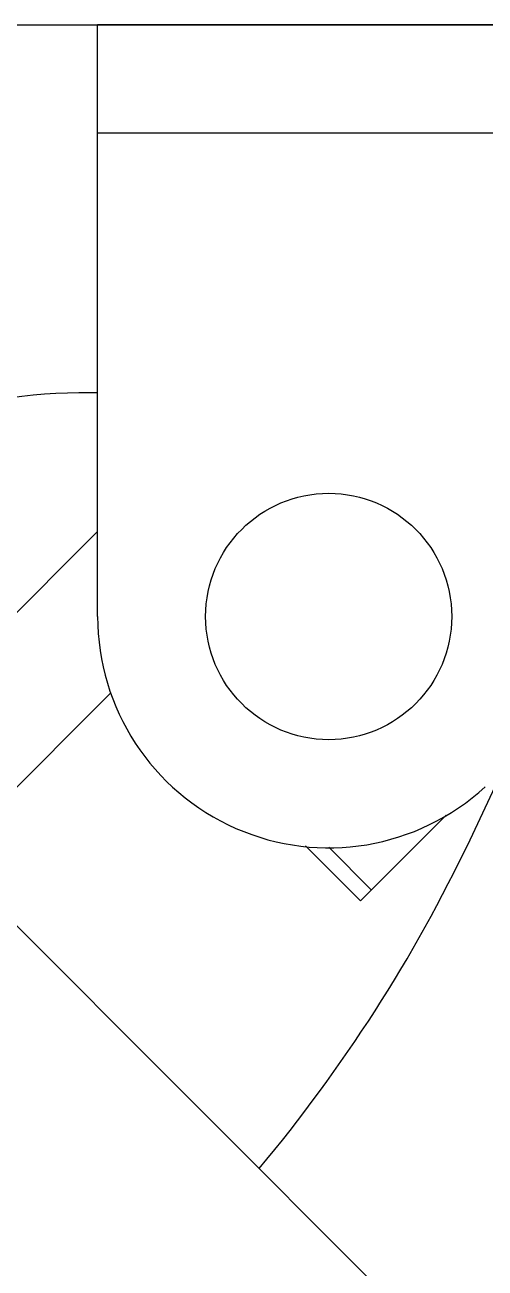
# Model space of a CAD drawing. Extents: x 27938 to 1507990, y 110129 to 923079.
# Drawn here: x 487601 to 487845, y 368879 to 369538 of the extents above; entities that cross this region are included whole.
import ezdxf

# ---------------------------------------------------------------- set-up
doc = ezdxf.new("R2010")
doc.units = 0
doc.header["$LTSCALE"] = 1000
doc.header["$MEASUREMENT"] = 0
doc.layers.add('BZ', color=2, linetype='Continuous')

msp = doc.modelspace()

# ---------------------------------------------------------------- linework, layer by layer
for p, q in [((487639.78, 369224.26), (487639.78, 369537.93)), ((488334.86, 369537.93), (487639.78, 369537.93)), ((487639.78, 369480.69), (488222.25, 369480.69)), ((487639.78, 369342.82), (487629.85, 369342.82)), ((487639.78, 369269.29), (487311.41, 368940.93)), ((487357.67, 368894.67), (487646.84, 369183.83)), ((487837.46, 369105.9), (487854.96, 369142.71)), ((487779.33, 369073.46), (487824.86, 369118.99)), ((487750.2, 369102.59), (487779.33, 369073.46)), ((487762.47, 369101.89), (487785.11, 369079.24)), ((487814.48, 368842.63), (487577.4, 369079.7))]:
    msp.add_line(p, q)
msp.add_circle((487762.44, 369224.26), 65.32)
for centre, radius, start, end in [((487629.89, 369097.49), 245.33, 90.00863, 135), ((487762.44, 369224.26), 122.66, 180, 312.62038), ((487098.92, 369457.02), 817.75, 320.01919, 334.57234)]:
    msp.add_arc(centre, radius, start, end)
at = {"layer": 'BZ'}
msp.add_line((472597.52, 369537.93), (490669.52, 369537.93), dxfattribs=at)

doc.saveas('drawing.dxf')
